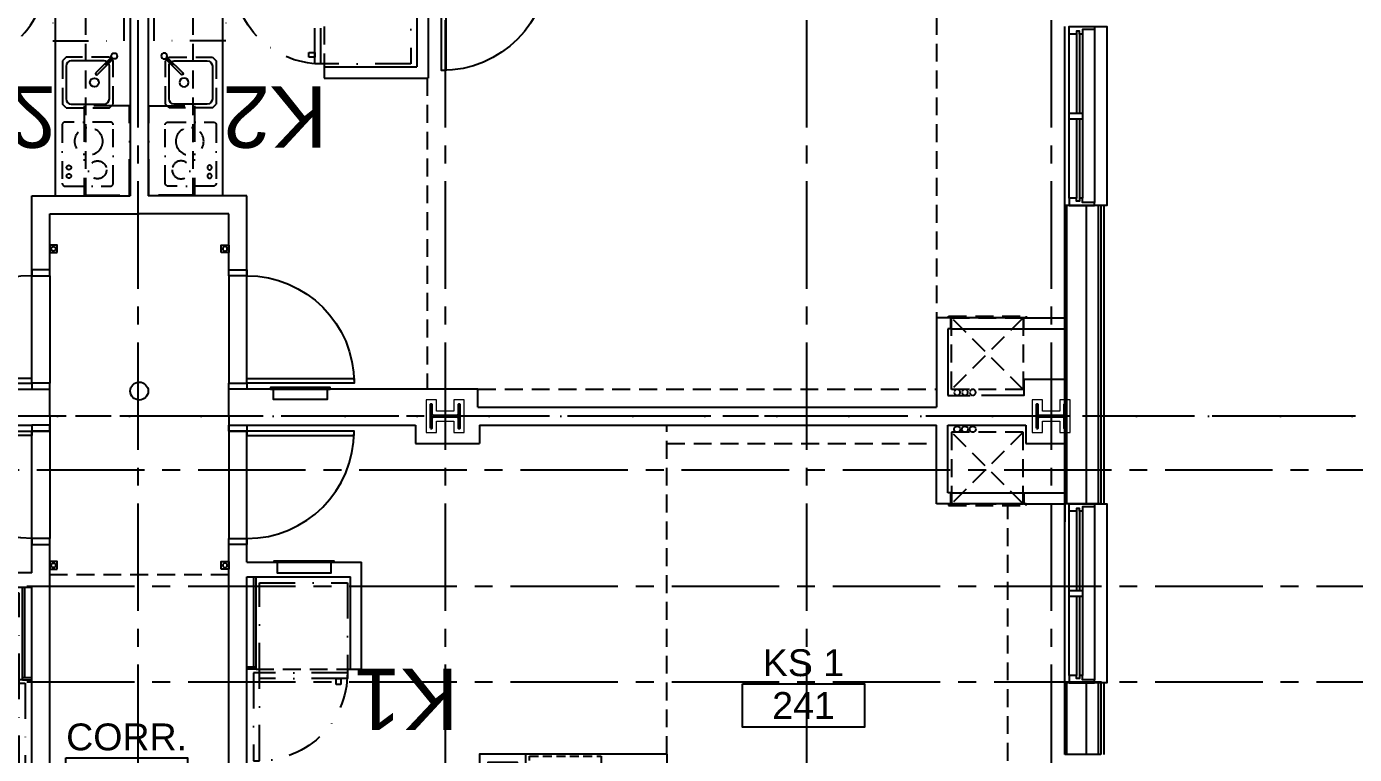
# Model space of a CAD drawing. Header units: inches. Extents: x -3700 to 348, y -844 to 2341.
# Drawn here: x -1945.3 to -1500.4, y 715.6 to 959.6 of the extents above; entities that cross this region are included whole.
import ezdxf
from ezdxf.enums import TextEntityAlignment as Align
from ezdxf.xclip import XClip

# ---------------------------------------------------------------- set-up
doc = ezdxf.new("R2010")
doc.units = ezdxf.units.IN
doc.header["$LTSCALE"] = 48
doc.header["$MEASUREMENT"] = 0
doc.header["$XCLIPFRAME"] = 0
for name, pattern in [('CENTER2', [1.125, 0.75, -0.125, 0.125, -0.125]), ('DASHDOT2', [0.5, 0.25, -0.125, 0, -0.125]), ('HIDDEN', [0.375, 0.25, -0.125]), ('HIDDEN2', [0.1875, 0.125, -0.0625])]:
    doc.linetypes.add(name, pattern=pattern)
doc.layers.get('0').update_dxf_attribs({"color": 253})
for name, color, linetype in [('A-Clng Mtd Light Fixture', 253, 'Continuous'), ('A-Door', 253, 'Continuous'), ('A-Door-Head', 253, 'Continuous'), ('A-Eqpm', 253, 'Continuous'), ('A-Eqpm-NIC', 253, 'DASHDOT2'), ('A-Flor-Case', 253, 'Continuous'), ('A-Flor-Case-Hidden', 253, 'HIDDEN2'), ('A-Flor-Outline', 253, 'Continuous'), ('A-Flor-Ovhd', 253, 'HIDDEN2'), ('A-Flor-Pfix', 253, 'Continuous'), ('A-Flor-Soffit', 253, 'HIDDEN2'), ('A-Flor-Wall Mtd Fixture', 253, 'Continuous'), ('A-Glaz', 253, 'Continuous'), ('A-Glaz-Sill', 253, 'Continuous'), ('A-Grid(3-32)', 253, 'CENTER2'), ('A-HVAC', 253, 'HIDDEN2'), ('A-Tag-Rm(3-32)', 253, 'Continuous'), ('A-Wall-Full', 253, 'Continuous'), ('A-Wall-Hatch', 253, 'Continuous'), ('Zoning Envelope', 253, 'DASHDOT2')]:
    doc.layers.add(name, color=color, linetype=linetype)
for name, color, linetype, lineweight in [('A-Detl-Hatch', 253, 'Continuous', 18), ('S-Detl-Hatch', 253, 'Continuous', 18), ('S-Detl-Wide', 253, 'Continuous', 35)]:
    doc.layers.add(name, color=color, linetype=linetype, lineweight=lineweight)
doc.layers.add('G-Anno-View', color=253, linetype='Continuous', lineweight=18, plot=False)
doc.styles.add('G1DIM', font='arial.ttf')
doc.styles.get("Standard").update_dxf_attribs({"font": 'arial.ttf'})

# ---------------------------------------------------------------- blocks, each defined once
blk = doc.blocks.new('*U9')
at = {"layer": 'A-Detl-Hatch'}
h = blk.add_hatch(dxfattribs=at)
h.set_pattern_fill('ANSI32', color=256, scale=6, style=0)
h.set_pattern_definition([(45, (0, -4.865), (-1.590990257669732, 1.590990257669732), []), (45, (1.06066017, -4.865), (-1.590990257669732, 1.590990257669732), [])])
edge = h.paths.add_edge_path()
edge.add_line((3.98, -9.73), (3.98, -9.295000000000002))
edge.add_line((3.98, -9.295000000000002), (0.645, -9.295000000000002))
edge.add_arc((0.645, -8.795000000000002), 0.5, 180, 270, ccw=False)
edge.add_line((0.145, -8.795000000000002), (0.145, -0.9349999999999996))
edge.add_arc((0.645, -0.9349999999999996), 0.5, 90, 180, ccw=False)
edge.add_line((0.645, -0.4349999999999996), (3.98, -0.4349999999999996))
edge.add_line((3.98, -0.4349999999999996), (3.98, 0))
edge.add_line((3.98, 0), (-3.98, 0))
edge.add_line((-3.98, 0), (-3.98, -0.4349999999999996))
edge.add_line((-3.98, -0.4349999999999996), (-0.645, -0.4349999999999996))
edge.add_arc((-0.645, -0.9349999999999996), 0.5, 0, 90, ccw=False)
edge.add_line((-0.145, -0.9349999999999996), (-0.145, -8.795000000000002))
edge.add_arc((-0.645, -8.795000000000002), 0.5, -90, 0, ccw=False)
edge.add_line((-0.645, -9.295000000000002), (-3.98, -9.295000000000002))
edge.add_line((-3.98, -9.295000000000002), (-3.98, -9.73))
edge.add_line((-3.98, -9.73), (3.98, -9.73))
at = {"color": 0, "linetype": 'ByBlock'}
blk.add_lwpolyline([(3.98, -9.73), (3.98, -9.295000000000002), (0.645, -9.295000000000002, -0.414213562373095), (0.145, -8.795000000000002), (0.145, -0.9349999999999996, -0.414213562373095), (0.645, -0.4349999999999996), (3.98, -0.4349999999999996), (3.98, 0), (-3.98, 0), (-3.98, -0.4349999999999996), (-0.645, -0.4349999999999996, -0.414213562373095), (-0.145, -0.9349999999999996), (-0.145, -8.795000000000002, -0.414213562373095), (-0.645, -9.295000000000002), (-3.98, -9.295000000000002), (-3.98, -9.73)], format="xyb", close=True, dxfattribs=at)
blk = doc.blocks.new('W10X33')
at = {"layer": 'S-Detl-Hatch'}
blk.add_lwpolyline([(13773.28084524832, -7309.777745052937), (13773.28084524832, -7306.342745052938), (13769.44584524832, -7306.342745052938), (13769.44584524832, -7300.482745052938), (13773.28084524832, -7300.482745052938), (13773.28084524832, -7297.047745052938), (13762.32084524832, -7297.047745052938), (13762.32084524832, -7300.482745052938), (13766.15584524832, -7300.482745052938), (13766.15584524832, -7306.342745052938), (13762.32084524832, -7306.342745052938), (13762.32084524832, -7309.777745052937)], close=True, dxfattribs=at)
at = {"layer": 'S-Detl-Wide'}
blk.add_blockref('*U9', (13767.80084524832, -7298.547745052938), dxfattribs=at)
blk = doc.blocks.new('2ND FLOOR - STRUCTURAL GRID')
at = {"layer": 'A-Grid(3-32)'}
for p, q in [((9776.49939669304, -7426.007197794599), (9776.49939669304, -9409.767600574543)), ((9879.499396693041, -7426.007197794599), (9879.499396693041, -9409.767600574543)), ((10000.49939669304, -7426.007197794599), (10000.49939669304, -9409.767600574543)), ((10082.49939669304, -7426.007197794599), (10082.49939669304, -9409.767600574543)), ((11912.49939667827, -8368.750000000002), (8104.499396678264, -8368.750000000002)), ((8122.722573973753, -8386.750000000002), (11894.27621938277, -8386.750000000002)), ((8119.384439320827, -8425.750000000013), (11897.6143540357, -8425.750000000013)), ((8119.384439320827, -8457.750000000013), (11897.6143540357, -8457.750000000013))]:
    blk.add_line(p, q, dxfattribs=at)
at = {"rotation": 270}
for p in [(17182.91214174598, 5399.050845248317), (17385.91214174598, 5399.050845248317)]:
    blk.add_blockref('W10X33', p, dxfattribs=at)
blk = doc.blocks.new('36in door')
blk.add_lwpolyline([(-1.5, -36), (0, -36), (0, 0), (-1.5, 0)], close=True)
blk.add_arc((0, 0), 36, 180, 270)
blk = doc.blocks.new('HVAC UNIT NICHE')
at = {"layer": 'A-Door-Head'}
blk.add_lwpolyline([(4, 0), (28.5, 0), (28.5, -3.75), (4, -3.75)], close=True, dxfattribs=at)
at = {"layer": 'A-HVAC'}
for p, q in [((4.25, 0), (28.25, -24)), ((4.25, -24), (28.25, 0))]:
    blk.add_line(p, q, dxfattribs=at)
for points in [[(3.25, 0), (29.25, 0), (29.25, 0.5), (3.25, 0.5)], [(4.25, -24), (28.25, -24), (28.25, 0), (4.25, 0)]]:
    blk.add_lwpolyline(points, close=True, dxfattribs=at)
for centre in [(21.13149404000433, -24.99996672193265), (23.74759992826148, -24.99996672193265), (26.36370581651863, -24.99996672193265)]:
    blk.add_circle(centre, 1, dxfattribs=at)
at = {"layer": 'A-Wall-Full'}
for p, q in [((4, 0), (0, 0)), ((4, -3.75), (4, 0)), ((28.5, 0), (33.25, 0)), ((28.5, -3.75), (28.5, 0)), ((33.25, 0), (33.25, -26)), ((4, -3.75), (0, -3.75)), ((28.5, -3.75), (29.5, -3.75)), ((29.5, -3.75), (29.5, -26))]:
    blk.add_line(p, q, dxfattribs=at)
blk = doc.blocks.new('refrigerator')
blk.add_line((-30.125, 0), (-30.125, -29.5))
for points in [[(-32.125, -29.5), (0, -29.5), (0, 0), (-32.125, 0)], [(-34.125, -3.75), (-32.125, -3.75), (-32.125, -2.25), (-34.125, -2.25)], [(-59.62500000000008, -31.5), (-59.62500000000008, -29.5), (-30.12500000000008, -29.5), (-30.12500000000008, -31.5)]]:
    blk.add_lwpolyline(points, close=True)
blk.add_arc((-30.12500000000008, -29.5), 29.5, 89.9999999999998, 183.8874415421603)
blk = doc.blocks.new('kitchen faucet')
for p, q in [((0.9270248108869579, 0.375), (8.375, 0.375)), ((1, 0.125), (4, 0.125)), ((4, -0.125), (4, 0.125)), ((0.9270248108869579, -0.375), (8.375, -0.375)), ((1, -0.125), (4, -0.125))]:
    blk.add_line(p, q)
blk.add_circle((0, 0), 1)
blk.add_arc((8.375, 0), 0.3749999999999999, 270, 90)
blk = doc.blocks.new('kitchen sink')
blk.add_lwpolyline([(-14.94352743241843, -6.97385751830825, 0.1433289715802879), (-14, -7.25), (-3, -7.25, 0.414213562373095), (-1.25, -5.5), (-1.25, 5.5, 0.414213562373095), (-3, 7.25), (-14, 7.25, 0.414213562373095), (-15.75, 5.5), (-15.75, -5.5, 0.1433289715802932), (-15.47385751830827, -6.443527432418477, 0.1433289715802932)], format="xyb")
blk.add_circle((-10.75, 0), 1.5)
at = {"layer": 'A-Flor-Case-Hidden'}
for p, q in [((-15.75, 8.5), (-17, 7.25)), ((-1.25, 8.5), (0, 7.25)), ((-16.6401650429449, -7.609834957055), (-17, -7.25)), ((-15.75, -8.5), (-16.10983495705516, -8.140165042944773)), ((-1.25, -8.5), (0, -7.25))]:
    blk.add_line(p, q, dxfattribs=at)
for points in [[(-17, 7.25), (-17, -7.25)], [(-1.25, 8.5), (-15.75000000000001, 8.5)], [(0, -7.25), (0, 7.25)], [(-15.75, -8.5), (-1.25, -8.5)]]:
    blk.add_lwpolyline(points, dxfattribs=at)
at = {"rotation": 45.00000000000001}
blk.add_blockref('kitchen faucet', (-17.375, -8.875), dxfattribs=at)
blk = doc.blocks.new('cooktop')
at = {"ltscale": 0.5}
blk.add_lwpolyline([(-7.5625, -21.5), (7.5625, -21.5, 0.414213562373095), (8.5625, -20.5), (8.5625, -1, 0.414213562373095), (7.5625, 0), (-7.5625, 0, 0.414213562373095), (-8.5625, -1), (-8.5625, -20.5, 0.414213562373095)], format="xyb", close=True, dxfattribs=at)
for centre, radius in [((-3.272838357697765, -5.468571692716068), 3), ((6.323797393350105, -3.401673149219278), 0.75), ((6.323797393350105, -6.241313674499906), 0.75), ((-0.3137133851778344, -15.04573224458363), 4.655318865639856)]:
    blk.add_circle(centre, radius, dxfattribs=at)
blk = doc.blocks.new('Suite Kitchen 1')
at = {"layer": 'A-Eqpm'}
for points in [[(-3, 82.875), (-23, 82.875), (-23, 83.375), (-3, 83.375)], [(-4, 82.875), (-22, 82.875), (-22, 79.375), (-4, 79.375)]]:
    blk.add_lwpolyline(points, close=True, dxfattribs=at)
at = {"layer": 'A-Eqpm-NIC'}
for points in [[(-0.25, 47.875), (-15.5, 47.875), (-15.5, 77.75), (-0.25, 77.75)], [(-1.999999999983629, 2.000000000001819), (-25.99999999998363, 2.000000000001819), (-25.99999999998363, 26.00000000000182), (-1.999999999983629, 26.00000000000182)]]:
    blk.add_lwpolyline(points, close=True, dxfattribs=at)
at = {"layer": 'A-Flor-Case'}
for p, q in [((-25, 77.99999999999272), (-24.99999999997635, -5.456968210637569e-12)), ((-59.00000000001455, 3.249999999990905), (-90.00000000001455, 3.249999999990905)), ((-59.75000000001455, 2.499999999990905), (-90.00000000001455, 2.499999999990905)), ((-59.75000000001455, 3.249999999990905), (-59.75000000001455, 0)), ((-59.00000000001455, 3.249999999990905), (-59.00000000001455, 0))]:
    blk.add_line(p, q, dxfattribs=at)
at = {"layer": 'A-Flor-Ovhd'}
for p, q in [((-14.99999999998727, 1.818989403545856e-12), (-14.99999999998727, 77.75000000000182)), ((-59.00000000001455, 3.249999999990905), (-59.00000000001455, 34.87499999996908))]:
    blk.add_line(p, q, dxfattribs=at)
at = {"layer": 'A-Wall-Full'}
for p, q in [((-26, 82.875), (0, 82.875)), ((-26, 78), (-26, 82.875)), ((-26, 78), (0, 78)), ((0, 0), (0, 78)), ((-93.75000000002365, 0), (-93.75000000002365, 38.50000000000546)), ((-59.00000000001455, 38.49999999999272), (-93.75000000002365, 38.50000000000546)), ((-59.00000000001637, 34.74999999999272), (-59.00000000001455, 38.49999999999272)), ((-59.00000000001637, 34.74999999999272), (-90.00000000001455, 34.74999999999091)), ((-90.00000000001455, 0), (-90.00000000001455, 34.74999999999091)), ((-90.00000000001455, 0), (0, 0))]:
    blk.add_line(p, q, dxfattribs=at)
at = {"layer": 'A-Eqpm-NIC', "extrusion": (0, 0, -1), "zscale": -1}
for name, p in [('cooktop', (14.24999999999272, 74.75000000000182)), ('refrigerator', (88.00000000001455, 33.74999999999091))]:
    blk.add_blockref(name, p, dxfattribs=at)
at = {"layer": 'A-Flor-Pfix', "extrusion": (0, 0, -1), "zscale": -1}
blk.add_blockref('kitchen sink', (22.74999999999272, 40.00000000000182), dxfattribs=at)
at = {"layer": 'G-Anno-View', "insert": (-60.02669812818203, 61.88749855192509), "char_height": 20.58111220381943, "width": 161.6876703932754, "attachment_point": 1, "style": 'G1DIM'}
blk.add_mtext('K2', dxfattribs=at)
blk = doc.blocks.new('King Suite 4')
at = {"layer": 'A-Door'}
for points in [[(275.5, 47.10499999999956), (275.5, 49.10499999999956), (269.5, 49.10499999999956), (269.5, 47.10499999999956)], [(275.5, 9.104999999999563), (275.5, 11.10499999999956), (269.5, 11.10499999999956), (269.5, 9.104999999999563)]]:
    blk.add_lwpolyline(points, close=True, dxfattribs=at)
at = {"layer": 'A-Door-Head'}
blk.add_lwpolyline([(275.5, 47.10499999999956), (275.5, 11.10499999999956), (269.5, 11.10499999999956), (269.5, 47.10499999999956)], close=True, dxfattribs=at)
at = {"layer": 'A-Eqpm'}
for points in [[(261.5, 9.105000000001382), (241.5, 9.105000000001382), (241.5, 9.605000000001382), (261.5, 9.605000000001382)], [(260.5, 9.105000000001382), (242.5, 9.105000000001382), (242.5, 5.605000000001382), (260.5, 5.605000000001382)]]:
    blk.add_lwpolyline(points, close=True, dxfattribs=at)
at = {"layer": 'A-Flor-Soffit'}
for p, q in [((38.35499999999774, 151.8749999999991), (38.35499999999956, 33)), ((209.0624999999764, 113.3749999999945), (209.0624999999764, 9.105000000001382)), ((192.0099999999984, 9.105000000002292), (38.35499999999956, 9.105000000002292))]:
    blk.add_line(p, q, dxfattribs=at)
at = {"layer": 'A-Wall-Full'}
for p, q in [((269.5, 47.10499999999956), (269.5, 73.87500000000091)), ((269.5, 73.87500000000091), (302.5, 73.87500000000091)), ((275.5, 47.10499999999956), (275.5, 67.87500000000091)), ((275.5, 67.87500000000091), (305.5, 67.87500000000091)), ((269.5, 47.10499999999956), (275.5, 47.10499999999956)), ((5.104999999999563, 33), (-4.625, 33)), ((5.104999999999563, 29.25), (-4.625, 29.25)), ((192.0099999999984, 3), (192.0099999999984, 9.105000000002292)), ((192.0099999999984, 9.105000000002292), (269.5, 9.104999999999563)), ((275.5, 0), (275.5, 9.104999999999563)), ((34.60499999999956, 7), (27.12501633565626, 7)), ((38.35499999999956, 7), (38.35499999999956, 3)), ((192.0099999999984, 3), (38.35499999999956, 3))]:
    blk.add_line(p, q, dxfattribs=at)
for points in [[(-4.625, 12.36499999999887), (9.104999999999563, 12.36499999999887), (9.104999999999563, 7), (23.37501633565626, 7)], [(275.5, 9.104999999999563), (275.5, 11.10499999999956), (269.5, 11.10499999999956), (269.5, 9.104999999999563)]]:
    blk.add_lwpolyline(points, dxfattribs=at)
ref = blk.add_blockref('Suite Kitchen 1', (302.4999999999964, 151.8750000000009), dxfattribs=dict(xscale=-1, rotation=180))
XClip(ref).set_block_clipping_path([(-93.7500000000291, 4.547473508864641e-13), (0, 78.00003558382741)])
blk.add_blockref('HVAC UNIT NICHE', (5.104999999999563, 33))
at = {"layer": 'A-Door'}
blk.add_blockref('36in door', (204.2299999999941, 151.8749999999654), dxfattribs=at)
at = {"layer": 'A-Door', "extrusion": (0, 0, -1), "xscale": -1, "zscale": -1, "rotation": 90}
blk.add_blockref('36in door', (-269.5, 11.10499999999956), dxfattribs=at)
blk = doc.blocks.new('Rm Tag')
blk.add_lwpolyline([(-0.2123981095694489, 0.07589473110726885), (0.2123981095694489, 0.07589473110726885), (0.2123981095694489, -0.07589473110715517), (-0.2123981095694489, -0.07589473110715517)], close=True)
for p in [(0, 0.2858456260896673), (0, 0.1492807692377482), (0, 0)]:
    blk.add_attdef('XXX', text='', height=0.09375).set_placement(p, align=Align.MIDDLE_CENTER)
blk = doc.blocks.new('shower head')
for p, q in [((0.5, 0.25), (4.482786857688097, 0.2500000000025011)), ((6.042794623776771, 1.495401227292405), (4.497995862483094, 1.499996866363063)), ((0.4999999999999858, -0.25), (4.481603635898281, -0.2499999999974989)), ((6.022975186829711, -1.504237855005158), (4.491655762012087, -1.49999551940391))]:
    blk.add_line(p, q)
blk.add_lwpolyline([(0, -1.125), (0.5, -1.125), (0.5, 1.125), (0, 1.125)], close=True)
at = {"extrusion": (0, 0, -1)}
for centre, start_param, end_param in [((4.495311645545527, 4.547473508864641e-12), 4.878707650173357, 10.82699609266944), ((6.024385509791543, -0.004243297665425416), 6.26599830275396, 9.430838783973222)]:
    blk.add_ellipse(centre, major_axis=(0.003503243768375877, 1.499995909088731), ratio=0.4837345158988923, start_param=start_param, end_param=end_param, dxfattribs=at)
blk.add_open_spline([(4.482786857688097, 0.2500000000022737), (4.487319177958213, 0.2047685365964753), (4.490775320784849, 0.1591643370102247), (4.492874271991624, 0.1130900714290419), (4.49631322013704, 0.03760141325528821), (4.49610892864554, -0.0391490881536356), (4.492268892784622, -0.1146035032752479), (4.489949600694501, -0.1601762100142423), (4.486304033328622, -0.2052761202571673), (4.481603635898253, -0.2499999999977263)], degree=3, knots=[7.633998918920588, 7.633998918920588, 7.633998918920588, 7.633998918920588, 7.755289448368348, 7.755289448368348, 7.755289448368348, 7.954013382471494, 7.954013382471494, 7.954013382471494, 8.074038003380691, 8.074038003380691, 8.074038003380691, 8.074038003380691])
blk = doc.blocks.new('shower door')
at = {"layer": 'A-Flor-Case'}
for p, q in [((-31.00000000001036, -1), (-31.00000000001036, 0)), ((-29.00000000001036, 0), (-31.00000000001036, 0)), ((-29.00000000001036, -1), (-29.00000000001036, 0)), ((-1.035971308738226e-11, 0), (-2.00000000001036, 0)), ((-2.00000000001036, 0), (-2.00000000001036, -1)), ((-59.99358031856117, -1.264237909967733), (-57.99358031856117, -1.264237909967733)), ((-59.99358031856117, -2.264237909967733), (-57.99358031856117, -2.264237909967733)), ((-57.99358031856117, -2.264237909967733), (-57.99358031856117, -1.264237909967733)), ((-57.99358031856117, -1.764237909967733), (-31.00000000001036, -1.76423790996796)), ((-29.00000000001036, -1), (-31.00000000001036, -1)), ((-31.00000000001036, -1.26423790996796), (-29.00000000001036, -1.26423790996796)), ((-31.00000000001036, -2.26423790996796), (-31.00000000001036, -1.26423790996796)), ((-31.00000000001036, -2.26423790996796), (-29.00000000001036, -2.26423790996796)), ((-2.00000000001036, -0.5), (-29.00000000001036, -0.5)), ((-29.00000000001036, -1.26423790996796), (-29.00000000001036, -2.26423790996796)), ((-1.035971308738226e-11, -1), (-2.00000000001036, -1)), ((-2.00000000001036, -1), (-1.035971308738226e-11, -1))]:
    blk.add_line(p, q, dxfattribs=at)
blk = doc.blocks.new('30x34 shower')
at = {"layer": 'A-Flor-Pfix'}
for p, q in [((0, -34), (0, 0)), ((60, 0), (0, 0)), ((60, -34), (60, 0)), ((1.5, -3), (1.500000000000455, -29.50000000000045)), ((28.7455286775147, -16.17762435525947), (1.939339828220227, -1.93933982822)), ((56.99999999999955, -1.5), (3, -1.5)), ((58.06066017177932, -1.93933982822), (31.2544713224853, -16.17762435525947)), ((58.49999999999955, -3), (58.50000000000045, -29.5)), ((28.7455286775147, -17.82237564474008), (1.939339828220682, -30.56066017178046)), ((58.06066017178034, -30.56066017178), (31.2544713224853, -17.82237564474008)), ((57.00000000000045, -31), (3.000000000000455, -31)), ((60, -34), (0, -34))]:
    blk.add_line(p, q, dxfattribs=at)
blk.add_circle((30, -17), 1.5, dxfattribs=at)
for centre, start, end in [((3, -3), 90, 180), ((56.99999999999955, -3), 0, 90), ((3.000000000000455, -29.50000000000045), 180, 270), ((57.00000000000045, -29.5), 270, 0)]:
    blk.add_arc(centre, 1.5, start, end, dxfattribs=at)
at = {"xscale": -1, "rotation": 179.9999999999999}
blk.add_blockref('shower door', (60.00000000001046, -34.00000000000045), dxfattribs=at)
at = {"layer": 'A-Flor-Pfix', "rotation": 180.0000000001253}
blk.add_blockref('shower head', (60.00000000000659, -16.50000000000045), dxfattribs=at)
blk = doc.blocks.new('Toiliet American Std Cadet Pro')
for p, q in [((5.839921660070786, 9.062505791591093), (0.9999923428219972, 9.062500811356813)), ((-6.8458210762401e-06, 8.062500000000682), (6.84582104781839e-06, -8.062500000000455)), ((6.839922910565974, 7.896269271069514), (6.83992247142703, 8.062506602947906)), ((7.531675966204034, 6.5162270408739), (6.99574209232037, 7.360211553805357)), ((7.687504852041457, -5.98014813940199), (7.68749514795843, 5.980169323609744)), ((6.839936163069183, -8.062493397052776), (6.839935723930012, -7.896249462226478)), ((6.995754035816532, -7.360191492113245), (7.531686540155164, -6.516206109515224)), ((1.000007657177292, -9.062499188643415), (5.839936974426081, -9.062494208408907))]:
    blk.add_line(p, q)
for centre, radius, start, end in [((0.9999931541785827, 8.062500811357268), 0.9999999999999999, 90.00004648730803, 180.000046487308), ((5.839922471427371, 8.06250579159132), 0.9999999999999999, 4.648730802774381e-05, 90.00004648730803), ((7.839922910565861, 7.896270082426099), 1.00000000000023, 180.000046487282, 212.4157267287875), ((6.687495147958543, 5.980168512253158), 1.000000000000227, 4.648730802774381e-05, 32.4157267288182), ((10.88910110862361, 10.10133413929634), 4.911750858309969, 226.878355171493, 295.5830616127054), ((1.000006845820707, -8.06249918864387), 0.9999999999999999, 180.000046487308, 270.000046487308), ((5.839936163069495, -8.062494208409362), 0.9999999999999999, 270.000046487308, 4.648730802774381e-05), ((7.839935723929699, -7.896248650869893), 0.9999999999999999, 147.5843662458017, 180.000046487308), ((10.88911725706632, -10.10130787825301), 4.911750778598119, 64.4170277726952, 133.1217347887163), ((6.687504852041769, -5.98014895075903), 0.999999999999916, 327.5843662458179, 4.648730802774381e-05)]:
    blk.add_arc(centre, radius, start, end)
for major_axis, ratio, start_param, end_param in [((9.174326882969057, 7.44365076045988e-06), 0.7629987561258906, 2.197168750605836, 4.086016556577484), ((9.174326882969053, 7.44365080935051e-06), 0.762998756125892, 4.086016556575147, 8.480354057783977)]:
    blk.add_ellipse((18.38817311703089, 1.911255458253436e-05), major_axis=major_axis, ratio=ratio, start_param=start_param, end_param=end_param)
blk = doc.blocks.new('Studio Bath 2')
at = {"layer": 'A-Door'}
for points in [[(-80.99999999997817, -21.98165888198128), (-80.99999999997817, -19.98165888198128), (-76.12499999997999, -19.98165888198128), (-76.12499999997999, -21.98165888198128)], [(-80.99999999997817, -59.98165888198128), (-80.99999999997817, -57.98165888198128), (-76.12499999997999, -57.98165888198128), (-76.12499999997999, -59.98165888198128)]]:
    blk.add_lwpolyline(points, close=True, dxfattribs=at)
at = {"layer": 'A-Door-Head'}
blk.add_lwpolyline([(-80.99999999997999, -21.98165888198128), (-80.99999999997999, -57.98165888198128), (-76.12499999997999, -57.98165888198128), (-76.12499999997999, -21.98165888198128)], close=True, dxfattribs=at)
at = {"layer": 'A-Wall-Full'}
for p, q in [((-80.99999999997817, -22), (-80.99999999997817, 6.144999999954962)), ((-76.12499999997817, -22), (-76.12499999997817, 6.144999999945867)), ((-76.12499999997817, 6.144999999945867), (-36.00000000000546, 6.144999999945867)), ((-76.12499999997817, 6.144999999945867), (-36.00000000000546, 6.144999999945867)), ((-36.00000000000546, 0), (-36.00000000000546, 6.144999999945867)), ((0, 0), (-36.00000000000546, 0)), ((-1.818989403545856e-12, -60), (0, 0)), ((-80.99999999997817, -22), (-76.12499999997817, -22)), ((-80.99999999997817, -58), (-80.99999999997817, -62.85500000005595)), ((-76.12499999997817, -58), (-80.99999999997817, -58)), ((-76.12499999997817, -58), (-76.12499999997817, -60)), ((-76.12499999997817, -58), (-76.12499999997817, -60)), ((-76.12499999997817, -60), (-1.818989403545856e-12, -60))]:
    blk.add_line(p, q, dxfattribs=at)
at = {"layer": 'A-Door', "xscale": -1, "rotation": 90}
blk.add_blockref('36in door', (-76.12499999997999, -57.98165888198128), dxfattribs=at)
at = {"layer": 'A-Flor-Pfix', "xscale": -1, "rotation": 90}
blk.add_blockref('Toiliet American Std Cadet Pro', (-58.12499999997817, 5.395000106083899), dxfattribs=at)
at = {"layer": 'A-Flor-Pfix', "extrusion": (0, 0, -1), "xscale": -1, "zscale": -1, "rotation": 90}
blk.add_blockref('30x34 shower', (-9.094947017729282e-13, -9.094947017729282e-13), dxfattribs=at)
at = {"layer": 'G-Anno-View', "insert": (-66.00876377041277, -28.04265442660108), "char_height": 20.58111220381943, "width": 161.6876703932754, "attachment_point": 1, "style": 'G1DIM'}
blk.add_mtext('A', dxfattribs=at)
blk = doc.blocks.new('Plumbing Chase')
at = {"layer": 'A-Flor-Outline', "linetype": 'HIDDEN2', "ltscale": 0.5}
blk.add_lwpolyline([(0.624999999992724, 0), (6.624999999992724, 0), (6.624999999992724, 24), (0.624999999992724, 24)], close=True, dxfattribs=at)
blk = doc.blocks.new('18in door')
blk.add_lwpolyline([(0, 0), (1.5, 0), (1.5, 18), (0, 18)], close=True)
blk.add_arc((0, 0), 18, 0, 90)
blk = doc.blocks.new('Single 12x6 HVAC Shaft')
at = {"layer": 'A-Flor-Outline'}
blk.add_lwpolyline([(3.75, 17.75), (11.75, 17.75), (11.75, 3.75), (3.75, 3.75)], close=True, dxfattribs=at)
at = {"layer": 'A-HVAC'}
for p, q in [((4.75, 16.75), (10.75, 4.75)), ((4.75, 4.75), (10.75, 16.75))]:
    blk.add_line(p, q, dxfattribs=at)
blk.add_lwpolyline([(4.75, 16.75), (10.75, 16.75), (10.75, 4.75), (4.75, 4.75)], close=True, dxfattribs=at)
at = {"layer": 'A-Wall-Full'}
for points in [[(0, 21.5), (15.5, 21.5), (15.5, 0), (0, 0)], [(2.75, 18.75), (12.75, 18.75), (12.75, 2.75), (2.75, 2.75)]]:
    blk.add_lwpolyline(points, close=True, dxfattribs=at)
blk = doc.blocks.new('wall sconce')
for p, q in [((-1, 0), (4.625, 0)), ((2, -2.625), (2, 2.625))]:
    blk.add_line(p, q)
blk.add_circle((2, 0), 1.875)
blk = doc.blocks.new('sink1915rear')
for p, q in [((-5.778622522350549, -4.412289884536392), (-3.960742414498522, -6.230169992388417)), ((-5.601845827053911, -4.235513189239756), (-3.783965719201888, -6.05339329709178)), ((-5.474493317582425, -4.009312308117968), (-3.076858938015338, -6.406946687685053)), ((-6.004823403472336, -4.539642394007879), (-3.607189023905249, -6.937276773574965)), ((-3.960742414498522, -6.230169992388417), (-3.783965719201888, -6.05339329709178)), ((-3.607189023905249, -6.937276773574965), (-3.076858938015338, -6.406946687685053))]:
    blk.add_line(p, q)
blk.add_circle((-6.347227801003122, -3.666907910587183), 0.9375)
for points, knots in [([(0.0004528601065345583, -3.91076877255836), (-0.4126250764766866, -3.926481334309422), (-1.229345721615267, -3.957547562818874), (-2.411726861462984, -4.201425570674523), (-3.481891077401134, -4.565371331874287), (-4.132568998395769, -4.888289128985303), (-4.42554070006971, -5.058264925630697)], [0, 0, 0, 0, 1.238365004979438, 2.448444170486671, 3.606048187069407, 4.621257040060851, 4.621257040060851, 4.621257040060851, 4.621257040060851]), ([(-5.068493935649283, -5.475971861836875), (-5.158453843785232, -5.541295895701818), (-5.499234016115146, -5.801062842462793), (-6.033423511483338, -6.293099343300849), (-6.597211587900805, -6.98617685947119), (-7.025952191445331, -7.708484889703257), (-7.324374776655734, -8.448638472511954), (-7.500775518326225, -9.197108066528614), (-7.559659323057947, -9.949188037262637), (-7.500745584228877, -10.70145636589178), (-7.324216297325545, -11.45046201719007), (-7.025472792042468, -12.19140276557655), (-6.596190983354095, -12.91461983421322), (-6.031694278158003, -13.60861709277041), (-5.327277413640399, -14.25751553891327), (-4.481233270928467, -14.83824198700177), (-3.502784771569392, -15.32976732019944), (-2.408215916333365, -15.70215543521141), (-1.22713508602255, -15.94594164893018), (-0.4117005270669409, -15.97701054819682), (0.0004589975065272256, -15.99271425195836)], [5.387657404741645, 5.387657404741645, 5.387657404741645, 5.387657404741645, 5.720939566022763, 6.671914558966629, 7.558930469905226, 8.391938934834847, 9.182353751364623, 9.94385050592812, 10.6900528230439, 11.43645772895954, 12.19852389533066, 12.98981513865818, 13.82391691069281, 14.71212740683209, 15.6642881085877, 16.68723626789985, 17.78085518532396, 18.93843724306726, 20.14741629025649, 21.38303016869123, 21.38303016869123, 21.38303016869123, 21.38303016869123])]:
    blk.add_open_spline(points, degree=3, knots=knots)
for points in [[(0.0004528598065292044, -3.910768090758356), (1.235398677506524, -3.992301177658359), (2.421989394306536, -4.229653737358358), (3.51674184070653, -4.605959435758358), (4.492905708806532, -5.097619465258358), (5.333913246206535, -5.678187459458357), (6.032236193606522, -6.323730615858359), (6.590464929406522, -7.013078333958358), (7.014007638706531, -7.730387864458358), (7.308822586206531, -8.463773831658358), (7.482779795906524, -9.205143845458359), (7.540467743906532, -9.949121220958357), (7.482760787506535, -10.69330034585836), (7.308676673006531, -11.43522553545836), (7.013537163906534, -12.16942574765836), (6.589443024006528, -12.88767952865836), (6.030482920006534, -13.57797237235836), (5.331320934106529, -14.22435491845836), (4.489510967006524, -14.80557130815836), (3.512820066106528, -15.29762395235836), (2.418128098406527, -15.67403827005836), (1.232639430006529, -15.91129127545836), (0.000458997406525441, -15.99271460255836)], [(0.0001532756065358853, -9.702288986758358), (-0.4781987342934713, -9.607139346958359), (-0.8837266100934755, -9.336176053958358), (-1.154693306093471, -8.930650118958358), (-1.249846724393464, -8.452298014358359), (-1.154698973993476, -7.973941538058359), (-0.8837337915934711, -7.568409100958359), (-0.4782032952934685, -7.297440515658359), (0.0001532756065358853, -7.20228898665836)], [(0.0001532816065292764, -7.57728898665836), (-0.3346915431934718, -7.643893076658358), (-0.6185694750934658, -7.833574870258357), (-0.8082429797934694, -8.117445001858357), (-0.8748467242934694, -8.452295324158356), (-0.8082390134934698, -8.787142547058359), (-0.6185644455934707, -9.07100813245836), (-0.3346883527934708, -9.260686218258357), (0.0001532824065293426, -9.32728898665836)], [(0.0001532756065358853, -9.702288986758358), (0.4785052856065306, -9.607139346958359), (0.8840331614065349, -9.336176053958358), (1.154999857306535, -8.930650118958358), (1.250153275606536, -8.452298014358359), (1.155005525206533, -7.973941538058359), (0.8840403429065304, -7.568409100958359), (0.4785098466065278, -7.297440515658359), (0.0001532756065358853, -7.20228898665836)], [(0.0001532816065292764, -7.57728898665836), (0.3349980945065312, -7.643893076658358), (0.6188760264065252, -7.833574870258357), (0.8085495311065358, -8.117445001858357), (0.8751532756065359, -8.452295324158356), (0.8085455648065292, -8.787142547058359), (0.61887099690653, -9.07100813245836), (0.3349949041065301, -9.260686218258357), (0.0001532824065293426, -9.32728898665836)]]:
    blk.add_spline(points, degree=3)
at = {"layer": 'A-Flor-Case-Hidden', "linetype": 'HIDDEN2', "ltscale": 0.25, "extrusion": (0, 0, -1)}
blk.add_ellipse((0.0001532769065306638, -10.01428898665836), major_axis=(-8.5625, 0), ratio=0.8248175182481752, dxfattribs=at)
blk = doc.blocks.new('41in Std Vanity')
at = {"layer": 'A-Flor-Case'}
for p, q in [((23.00000000001091, 53), (0, 53)), ((0.7500000000013642, 5), (0.7500000000109139, 53)), ((23.00000000000045, 5), (23.00000000001091, 53)), ((23.00000000000045, 5), (4.547473508864641e-13, 5))]:
    blk.add_line(p, q, dxfattribs=at)
at = {"layer": 'A-Flor-Case-Hidden'}
for p, q in [((0, 52.25), (22.00000000000091, 52.25)), ((0, 51.5), (21.25000000000114, 51.5)), ((0, 50.75), (21.25000000000114, 50.75)), ((22.00000000000091, 5.75), (22.00000000001, 52.125)), ((0, 17.875), (21.25000000000114, 17.875)), ((0, 17.125), (21.25000000000114, 17.125)), ((0, 16.375), (22.00000000000091, 16.375)), ((21.25000000000364, 17.125), (0.750000000003638, 17.125)), ((21.25000000000364, 16.375), (0.750000000003638, 16.375)), ((0, 7.25), (21.25000000000114, 7.25)), ((0, 6.5), (21.25000000000114, 6.5)), ((0, 5.75), (22.00000000000091, 5.75))]:
    blk.add_line(p, q, dxfattribs=at)
for points in [[(21.25000000000114, 50.75), (22.00000000000091, 50.75), (22.00000000000091, 52.25), (21.25000000000114, 52.25)], [(21.25000000000114, 17.875), (22.00000000000091, 17.875), (22.00000000000091, 16.375), (21.25000000000114, 16.375)], [(21.25000000000114, 7.25), (22.00000000000091, 7.25), (22.00000000000091, 5.75), (21.25000000000114, 5.75)]]:
    blk.add_lwpolyline(points, close=True, dxfattribs=at)
at = {"layer": 'A-Wall-Full'}
for p, q in [((0, 2), (0, 56)), ((0, 56), (23.00000000001091, 55.99999999998909)), ((23.00000000001069, 2), (0, 2))]:
    blk.add_line(p, q, dxfattribs=at)
at = {"layer": 'A-Flor-Pfix', "rotation": 90}
blk.add_blockref('sink1915rear', (2.736114859054396, 34.31233616187819), dxfattribs=at)
at = {"layer": 'A-Flor-Wall Mtd Fixture', "xscale": -1, "rotation": 90}
blk.add_blockref('wall sconce', (11.500000000005, 55.99999999999636), dxfattribs=at)
at = {"layer": 'A-Flor-Wall Mtd Fixture', "rotation": 90}
blk.add_blockref('wall sconce', (11.50000000000546, 2), dxfattribs=at)
blk = doc.blocks.new('Studio Vanity and Closet Typ')
at = {"layer": 'A-Door'}
for points in [[(-50.51142298476771, -69.00000000001091), (-50.51142298476771, -72.75000000001091), (-52.51142298476771, -72.75000000001091), (-52.51142298476771, -69.00000000001091)], [(-14.51142298476771, -69.00000000001091), (-14.51142298476771, -72.75000000001091), (-12.51142298476771, -72.75000000001091), (-12.51142298476771, -69.00000000001091)]]:
    blk.add_lwpolyline(points, close=True, dxfattribs=at)
at = {"layer": 'A-Door-Head'}
blk.add_lwpolyline([(-50.49999999999636, -69.00000000001091), (-50.49999999999636, -72.75000000001091), (-14.49999999999636, -72.75000000001091), (-14.49999999999636, -69.00000000001091)], close=True, dxfattribs=at)
at = {"layer": 'A-Flor-Ovhd'}
for p, q in [((-12.62500000000728, -81.95499999999583), (-54.87500000001819, -81.95500000000538)), ((-12.62500000000728, -85.95499999999583), (-54.87500000002001, -85.95500000000538)), ((-12.62500000000728, -86.95499999999583), (-54.87500000002001, -86.95500000000561))]:
    blk.add_line(p, q, dxfattribs=at)
at = {"layer": 'A-Flor-Soffit'}
blk.add_line((-59.74999999998909, -23.00000000001273), (-59.74999999997817, -69.00000000001091), dxfattribs=at)
at = {"layer": 'A-Wall-Full'}
for p, q in [((-56.00000000000364, 0), (-55.99999999998909, -23.00000000001091)), ((0, 0), (0, -23.00000000001091)), ((-55.99999999998909, -23.00000000001091), (-59.74999999998909, -23.00000000001273)), ((-59.75000000001819, -69.00000000001091), (-50.49999999999636, -69.00000000001091)), ((-59.75000000001819, -101.6249999999907), (-59.75000000001819, -69.00000000001091)), ((-50.51142298476771, -69.00000000000546), (-50.51142298476771, -72.75000000000546)), ((-14.51142298476771, -69.00000000001091), (-14.51142298476771, -72.75000000001091)), ((-14.49999999999636, -69.00000000000546), (3.000000000003638, -69.00000000001091)), ((3, -101.6250000000236), (3.000000000003638, -69.00000000001091)), ((-54.87500000001819, -72.75000000001728), (-50.51142298476771, -72.75000000000546)), ((-54.87500000002001, -94.37500000001023), (-54.87500000001819, -72.75000000001728)), ((-12.51142298476771, -72.75000000001091), (-14.51142298476771, -72.75000000001091)), ((-12.49999999999636, -80.12500000002001), (-12.49999999999636, -72.75000000001091)), ((-54.87500000001819, -94.37500000001023), (-12.49999999999636, -94.37500000002001)), ((-59.75000000000728, -101.6250000000091), (3, -101.6250000000236))]:
    blk.add_line(p, q, dxfattribs=at)
at = {"xscale": -1}
for name, p, rotation in [('41in Std Vanity', (0, 0), 90), ('Plumbing Chase', (-37.75375852189609, -101.6250000000086), 270)]:
    blk.add_blockref(name, p, dxfattribs=dict(at, rotation=rotation))
blk.add_blockref('Single 12x6 HVAC Shaft', (3.000000000003638, -101.62500000002), dxfattribs=at)
at = {"layer": 'A-Door'}
blk.add_blockref('18in door', (-50.51142298476771, -69.00000000001091), dxfattribs=at)
at = {"layer": 'A-Door', "xscale": -1}
blk.add_blockref('18in door', (-14.51142298476771, -69.00000000001091), dxfattribs=at)
at = {"layer": 'G-Anno-View', "insert": (-44.21606129757492, -34.94870699812054), "char_height": 20.58111220381943, "width": 161.6876703932754, "attachment_point": 1, "style": 'G1DIM'}
blk.add_mtext('A1', dxfattribs=at)
blk = doc.blocks.new('Studio Kitchen 1')
at = {"layer": 'A-Eqpm'}
for points in [[(-28.24859977355663, -99.75000000002001), (-10.24859977355663, -99.75000000002001), (-10.24859977355663, -96.25000000002001), (-28.24859977355663, -96.25000000002001)], [(-29.24859977355663, -99.75000000002001), (-9.248599773556634, -99.75000000002001), (-9.248599773556634, -100.25000000002), (-29.24859977355663, -100.25000000002)]]:
    blk.add_lwpolyline(points, close=True, dxfattribs=at)
at = {"layer": 'A-Eqpm-NIC'}
for points in [[(-47.87500000000182, -5.125000000023647), (-47.87500000000364, -20.37500000002365), (-77.75000000000364, -20.37500000002365), (-77.75000000000182, -5.125000000023647)], [(-2.000000000003638, -6.875000000007276), (-2.000000000003638, -30.87500000000728), (-26.00000000000364, -30.87500000000728), (-26.00000000000364, -6.875000000007276)]]:
    blk.add_lwpolyline(points, close=True, dxfattribs=at)
at = {"layer": 'A-Flor-Case'}
for p, q in [((-77.99999999999636, -29.87500000002365), (3.637978807091713e-12, -29.875)), ((-3.125000000014552, -63.87500000002001), (-3.125000000014552, -94.87500000002001)), ((-3.125000000014552, -63.87500000002001), (-0.1250000000145519, -63.87500000002001)), ((-3.125000000014552, -64.62500000002001), (-0.1250000000145519, -64.62500000002001)), ((-2.375000000014552, -64.62500000002001), (-2.375000000014552, -94.87500000002001))]:
    blk.add_line(p, q, dxfattribs=at)
at = {"layer": 'A-Flor-Ovhd'}
for p, q in [((-3.637978807091713e-12, -19.87500000001), (-77.75000000000364, -19.87500000001)), ((-3.125000000014552, -63.87500000002001), (-34.74999999999272, -63.87500000002001))]:
    blk.add_line(p, q, dxfattribs=at)
at = {"layer": 'A-Wall-Full'}
for p, q in [((-78.00000000000364, -4.875000000023647), (1.818989403545856e-12, -4.875)), ((-77.99999999996362, -30.12500000000909), (-77.9999999999709, -4.875000000023647)), ((1.818989403545856e-12, -4.875), (0, -94.87500000002001)), ((-34.74999999999272, -63.87500000002001), (-38.49999999999272, -63.87500000001819)), ((-38.49999999999272, -63.87500000001819), (-38.49999999999272, -99.75000000002001)), ((-34.74999999999272, -63.87500000002001), (-34.74999999999272, -94.87500000002001)), ((0, -94.87500000002001), (-34.74999999999272, -94.87500000002001)), ((0, -99.75000000002001), (-38.49999999999272, -99.75000000002001))]:
    blk.add_line(p, q, dxfattribs=at)
at = {"layer": 'A-Eqpm-NIC', "extrusion": (0, 0, -1), "zscale": -1, "rotation": 270}
for name, p in [('cooktop', (74.75000000000364, -19.12500000001637)), ('refrigerator', (33.74999999999272, -92.87500000002001))]:
    blk.add_blockref(name, p, dxfattribs=at)
at = {"layer": 'A-Flor-Pfix', "extrusion": (0, 0, -1), "zscale": -1, "rotation": 270}
blk.add_blockref('kitchen sink', (40.00000000000364, -27.62500000001637), dxfattribs=at)
at = {"layer": 'G-Anno-View', "insert": (-70.96202181363697, -43.49834232699141), "char_height": 20.58111220381943, "width": 161.6876703932754, "attachment_point": 1, "style": 'G1DIM'}
blk.add_mtext('K1', dxfattribs=at)
blk = doc.blocks.new('King Studio 2 -40')
at = {"layer": 'A-Door'}
for points in [[(183, 6.500000000010914), (181, 6.500000000010914), (181, 0.5000000000109139), (183, 0.5000000000109139)], [(221, 6.500000000010914), (219, 6.500000000010914), (219, 0.5000000000109139), (221, 0.5000000000109139)]]:
    blk.add_lwpolyline(points, close=True, dxfattribs=at)
at = {"layer": 'A-Door-Head'}
blk.add_lwpolyline([(183, 6.500000000010914), (219, 6.500000000010914), (219, 0.5000000000109139), (183, 0.5000000000109139)], close=True, dxfattribs=at)
at = {"layer": 'A-Flor-Soffit'}
for p, q in [((9.557075232673014, 258.8750007128674), (9.559999999997672, 147.25000000004)), ((9.557075232673014, 258.8750007128665), (194.9970752326744, 258.7846058933328)), ((74.62500000000728, 147.25), (74.67939739132817, 258.8432561024301)), ((86.62499857429611, 147.2441504653498), (86.679395965617, 258.8374065677799)), ((214.8949999999877, 147.2500000000182), (214.8949999999895, 241.6450000000104)), ((107.25000000002, 147.2499999999854), (220.9999999999982, 147.25000000002))]:
    blk.add_line(p, q, dxfattribs=at)
at = {"layer": 'A-Wall-Full'}
for p, q in [((9.557075232673014, 258.8750007128674), (9.559999999997672, 280.6250000000109)), ((215.6349999999911, 280.6250000000091), (188.5799999999927, 280.6250000000091)), ((194.9999999999991, 274.8950000000114), (194.9999999999991, 280.6250000000091)), ((198.7499999999991, 274.8950000000114), (198.7499999999991, 280.6250000000091)), ((215.6349999999929, 266.8950000000114), (215.6349999999911, 280.6250000000091)), ((220.9999999999982, 266.8950000000114), (215.6349999999929, 266.8950000000114)), ((5.6220752326808, 258.8750007128674), (9.557075232673014, 258.8750007128674)), ((5.625000000005457, 147.25000000004), (5.6220752326808, 258.8750007128674)), ((28.62500000000909, 147.25000000004), (5.625000000005457, 147.25000000004)), ((101.8949999999368, 84.49999999997635), (107.2500000000055, 84.49999999997453)), ((171.5199999999495, 6.500000000010914), (183, 6.500000000010914)), ((183, 0.5000000000109139), (183, 6.500000000010914)), ((219, 0.5000000000109139), (219, 6.500000000010914)), ((221, 6.500000000010914), (219, 6.500000000010914)), ((0, 0.5000000000109139), (183, 0.5000000000109139)), ((224, 0.5000000000109139), (219, 0.5000000000109139))]:
    blk.add_line(p, q, dxfattribs=at)
for points in [[(220.9999999999982, 266.8950000000114), (220.9999999999982, 245.3950000000114)], [(220.9999999999982, 241.6450000000114), (220.9999999999982, 84.50000000000546), (214.8949999999877, 84.50000000000546), (214.8949999999886, 64.01000000001295), (221, 64.01000000001295), (221, 6.500000000010914)]]:
    blk.add_lwpolyline(points, dxfattribs=at)
at = {"xscale": -1, "rotation": 90}
for name, p in [('Studio Vanity and Closet Typ', (5.624999999996362, 87.50000000002001)), ('Studio Bath 2', (11.76999999995132, 6.500000000040018)), ('Studio Kitchen 1', (71.76999999992859, 6.500000000012733))]:
    blk.add_blockref(name, p, dxfattribs=at)
at = {"layer": 'A-Door', "xscale": -1, "rotation": 180}
blk.add_blockref('36in door', (219, 6.500000000010914), dxfattribs=at)
at = {"layer": 'A-Wall-Full', "xscale": -1, "rotation": 90}
blk.add_blockref('HVAC UNIT NICHE', (194.9999999999991, 274.8950000000114), dxfattribs=at)
blk = doc.blocks.new('King Studio 1 -41')
at = {"layer": 'A-Door'}
for points in [[(182.9999999999955, 6.499999999939973), (180.9999999999955, 6.499999999941792), (180.9999999999945, 0.4999999999417923), (182.9999999999945, 0.4999999999399733)], [(220.9999999999955, 6.499999999941792), (218.9999999999955, 6.499999999941792), (218.9999999999945, 0.4999999999417923), (220.9999999999945, 0.4999999999417923)]]:
    blk.add_lwpolyline(points, close=True, dxfattribs=at)
at = {"layer": 'A-Door-Head'}
blk.add_lwpolyline([(182.9999999999955, 6.499999999939973), (218.9999999999955, 6.499999999941792), (218.9999999999945, 0.4999999999417923), (182.9999999999945, 0.4999999999399733)], close=True, dxfattribs=at)
at = {"layer": 'A-Flor-Soffit'}
for p, q in [((9.500000000041837, 261.5400000000063), (194.6250000000073, 261.5400000000072)), ((78.10500000001684, 147.2499999999254), (78.10500000001502, 261.5400000000063)), ((90.10500000001684, 147.2499999999254), (90.10500000001502, 261.5400000000063)), ((214.8950000000104, 147.2499999999172), (214.8950000000159, 237.6250000000091)), ((110.7300000000141, 147.2499999999145), (221.0000000000009, 147.2499999999181))]:
    blk.add_line(p, q, dxfattribs=at)
at = {"layer": 'A-Wall-Full'}
for p, q in [((9.500000000010914, 147.2499999999363), (9.500000000044565, 280.6250000000091)), ((214.5674999999637, 280.6250000000109), (188.5800000000008, 280.6250000000091)), ((194.6250000000073, 270.8750000000073), (194.6250000000073, 280.6250000000091)), ((198.3750000000073, 270.8750000000073), (198.3750000000073, 280.6250000000082)), ((214.8824999999624, 267.54000000001), (214.8824999999661, 280.6250000000109)), ((221.0000000000064, 267.54000000001), (214.8824999999624, 267.54000000001)), ((221.0000000000073, 241.3750000000091), (221.0000000000064, 267.54000000001)), ((220.6250000000073, 241.3750000000073), (221.0000000000073, 241.3750000000073)), ((220.6250000000073, 237.6250000000073), (221.0000000000073, 237.6250000000073)), ((220.9999999999955, 84.49999999990541), (221.0000000000073, 237.6250000000091)), ((32.10500000002139, 147.2499999999363), (9.500000000010914, 147.2499999999363)), ((110.7300000000123, 84.4999999999036), (105.1633411179782, 84.49999999990723)), ((214.895000000005, 63.01000000000749), (214.895000000005, 84.49999999990541)), ((220.9999999999955, 84.49999999990541), (214.895000000005, 84.49999999990541)), ((220.9999999999955, 63.01000000000749), (214.895000000005, 63.01000000000749)), ((220.9999999999955, 6.499999999941792), (220.9999999999955, 63.01000000000749)), ((175.0383411179755, 6.499999999907232), (182.9999999999955, 6.499999999939973)), ((182.9999999999945, 0.4999999999399733), (182.9999999999955, 6.499999999939973)), ((218.9999999999945, 0.4999999999417923), (218.9999999999955, 6.499999999941792)), ((220.9999999999955, 6.499999999941792), (218.9999999999955, 6.499999999941792)), ((-0.7399999999724969, 0.4999999999399733), (182.9999999999945, 0.4999999999399733)), ((223.9999999999945, 0.4999999999399733), (218.9999999999945, 0.4999999999417923))]:
    blk.add_line(p, q, dxfattribs=at)
at = {"xscale": -1, "rotation": 90}
for name, p in [('Studio Vanity and Closet Typ', (9.105000000003201, 87.49999999994543)), ('Studio Bath 2', (15.24999999995816, 6.499999999936335)), ('Studio Kitchen 1', (75.28834111795459, 6.499999999909051))]:
    blk.add_blockref(name, p, dxfattribs=at)
at = {"layer": 'A-Door', "xscale": -1, "rotation": 180}
blk.add_blockref('36in door', (218.9999999999955, 6.499999999941792), dxfattribs=at)
at = {"layer": 'A-Flor-Soffit', "xscale": -1, "rotation": 90}
blk.add_blockref('HVAC UNIT NICHE', (194.6250000000073, 270.8750000000073), dxfattribs=at)
blk = doc.blocks.new('door sign light')
at = {"layer": 'A-Flor-Wall Mtd Fixture'}
blk.add_lwpolyline([(-1.25, -2.5), (1.25, -2.5), (1.25, 0), (-1.25, 0)], close=True, dxfattribs=at)
blk.add_circle((0, -1.25), 0.75, dxfattribs=at)
blk = doc.blocks.new('guest corridor ceiling layout')
at = {"layer": 'A-Clng Mtd Light Fixture'}
blk.add_circle((-1907.500000000175, -504.5624999999984), 3, dxfattribs=at)
at = {"layer": 'A-Flor-Soffit'}
blk.add_line((-1937.50000000016, -565.9999999999945), (-1877.500000000226, -565.9999999999975), dxfattribs=at)
at = {"layer": 'A-Flor-Soffit', "rotation": 90}
for p in [(-1937.50000000016, -456.8950000000023), (-1937.50000000016, -562.9999999999945)]:
    blk.add_blockref('door sign light', p, dxfattribs=at)
at = {"layer": 'A-Flor-Soffit', "xscale": -1, "rotation": 270}
for p in [(-1877.500000000233, -456.8950000000023), (-1877.500000000233, -562.9999999999945)]:
    blk.add_blockref('door sign light', p, dxfattribs=at)
blk = doc.blocks.new('EXTERIOR WINDOW 3')
at = {"layer": 'A-Glaz'}
for p, q in [((5692.999373100618, -8445.750000000036), (5692.999373100618, -8419.250358011144)), ((5693.999373100618, -8445.750000000036), (5693.999373100618, -8419.250358011144)), ((5694.999373100618, -8474.249641988928), (5694.999373100618, -8419.250358011144)), ((5692.999373100618, -8474.249641988925), (5692.999373100618, -8447.750000000036)), ((5693.999373100618, -8474.249641988925), (5693.999373100618, -8447.750000000036))]:
    blk.add_line(p, q, dxfattribs=at)
for points in [[(5692.999373100618, -8419.250358011144), (5690.499373100618, -8419.250358011144), (5690.499373100618, -8416.750000000036), (5698.999179482962, -8416.750558880009), (5698.999098205593, -8417.750365818822), (5694.999373100618, -8417.750365818822), (5694.999373100618, -8419.250358011144), (5693.999373100618, -8419.250358011144), (5693.999373100618, -8418.250358011144), (5692.999373100618, -8418.250358011144), (5692.999373100618, -8419.250358011144)], [(5692.999373100618, -8474.249641988928), (5690.499373100618, -8474.249641988928), (5690.499373100618, -8476.750000000036), (5698.999179482962, -8476.749441120064), (5698.999098205593, -8475.749634181251), (5694.999373100618, -8475.749634181251), (5694.999373100618, -8474.249641988928), (5693.999373100618, -8474.249641988928), (5693.999373100618, -8475.249641988928), (5692.999373100618, -8475.249641988928), (5692.999373100618, -8474.249641988928)]]:
    blk.add_lwpolyline(points, dxfattribs=at)
blk.add_lwpolyline([(5690.499373100618, -8445.750000000036), (5690.499373100618, -8447.750000000036), (5694.999373100618, -8447.750000000036), (5694.999373100618, -8445.750000000036)], close=True, dxfattribs=at)
at = {"layer": 'A-Glaz-Sill'}
for p, q in [((5689.124364021885, -8416.750000000036), (5689.124396693198, -8476.750000000036)), ((5690.499373100618, -8419.250358011144), (5690.499373100618, -8474.249641988928)), ((5698.999098205593, -8475.749634181251), (5698.999182153915, -8417.750365818822))]:
    blk.add_line(p, q, dxfattribs=at)
blk.add_lwpolyline([(5698.999179482962, -8476.749441120064), (5703.124373531378, -8476.749441120064), (5703.124354512393, -8416.75066049537), (5698.999179482962, -8416.750558880009)], dxfattribs=at)

msp = doc.modelspace()

# ---------------------------------------------------------------- linework, layer by layer
at = {"layer": 'A-Wall-Full'}
for p, q in [((-1585.375000000158, 899.6250000000091), (-1597.375000000158, 899.6250000000091)), ((-1597.375000000158, 799.6250000000036), (-1597.375000000158, 899.6250000000091)), ((-1584.250000000158, 799.6250000000036), (-1584.250000000158, 899.6250000000091)), ((-1585.375000000158, 799.6250000000036), (-1597.375000000158, 799.6250000000036)), ((-1585.375000000158, 739.625), (-1597.375000000158, 739.625)), ((-1597.375000000158, 715.625), (-1597.375000000158, 739.625)), ((-1584.250000000158, 715.625), (-1584.250000000158, 739.625)), ((-1585.375000000158, 715.625), (-1597.375000000158, 715.625))]:
    msp.add_line(p, q, dxfattribs=at)
at = {"layer": 'A-Wall-Hatch'}
for p, q in [((-1596.750000000158, 799.6250000000036), (-1596.750000000158, 899.6250000000091)), ((-1590.125000000158, 799.6250000000036), (-1590.125000000158, 899.6250000000109)), ((-1586.125000000158, 799.6250000000036), (-1586.125000000158, 899.6250000000091)), ((-1585.250000000158, 799.6250000000036), (-1585.250000000158, 899.6250000000091)), ((-1596.750000000158, 715.625), (-1596.750000000158, 739.625)), ((-1590.125000000158, 715.625), (-1590.125000000158, 739.625)), ((-1586.125000000158, 715.625), (-1586.125000000158, 739.625)), ((-1585.250000000158, 715.625), (-1585.250000000158, 739.625))]:
    msp.add_line(p, q, dxfattribs=at)
at = {"layer": 'Zoning Envelope'}
msp.add_lwpolyline([(227.9999999850643, 828.9999999999982), (-2840.000000000093, 828.9999999999986, 0.0004260691495608539), (-2973.350927033925, 828.8863665437798, 0.00155070909461948), (-3580.000000014936, 826.0801155470926, 0.001254974895295388)], format="xyb", dxfattribs=at)

# ---------------------------------------------------------------- block references
at = {"linetype": 'HIDDEN'}
msp.add_blockref('2ND FLOOR - STRUCTURAL GRID', (-11684.4993966932, 9197.75), dxfattribs=at)
msp.add_blockref('King Suite 4', (-2213.000000000158, 828.9999999999986))
at = {"xscale": -1}
msp.add_blockref('King Suite 4', (-1602.000000000227, 828.9999999999227), dxfattribs=at)
for name, p, rotation in [('EXTERIOR WINDOW 3', (-7286.49939669336, -7517.125000000025), 180), ('King Studio 1 -41', (-1878.000000000166, 604.9999999999995), 270), ('EXTERIOR WINDOW 3', (-7286.49939669336, -7677.125000000036), 180)]:
    msp.add_blockref(name, p, dxfattribs=dict(at, rotation=rotation))
at = {"rotation": 90}
msp.add_blockref('King Studio 2 -40', (-1937.000000000147, 605.0000000000068), dxfattribs=at)
at = {"layer": 'A-Flor-Soffit'}
msp.add_blockref('guest corridor ceiling layout', (1.818989403545856e-12, 1342), dxfattribs=at)
at = {"layer": 'A-Tag-Rm(3-32)'}
ref = msp.add_blockref('Rm Tag', (-1684.955269879667, 732.0437328875123), dxfattribs=dict(at, xscale=96, yscale=96, zscale=96))
ref.add_attrib('XXX', 'KS 1', dxfattribs={"layer": '0', "height": 9}).set_placement((-1684.955269879667, 746.3746867343361), align=Align.MIDDLE_CENTER)
ref.add_attrib('XXX', '241', dxfattribs={"layer": '0', "height": 9}).set_placement((-1684.955269879667, 732.0437328875123), align=Align.MIDDLE_CENTER)
ref = msp.add_blockref('Rm Tag', (-1911.726538023488, 707.1761437957807), dxfattribs=dict(at, xscale=96, yscale=96, zscale=96))
ref.add_attrib('XXX', 'CORR.', dxfattribs={"layer": '0', "height": 9}).set_placement((-1911.726538023488, 721.5070976426045), align=Align.MIDDLE_CENTER)
ref.add_attrib('XXX', '248', dxfattribs={"layer": '0', "height": 9}).set_placement((-1911.726538023488, 707.1761437957807), align=Align.MIDDLE_CENTER)

doc.saveas('drawing.dxf')
